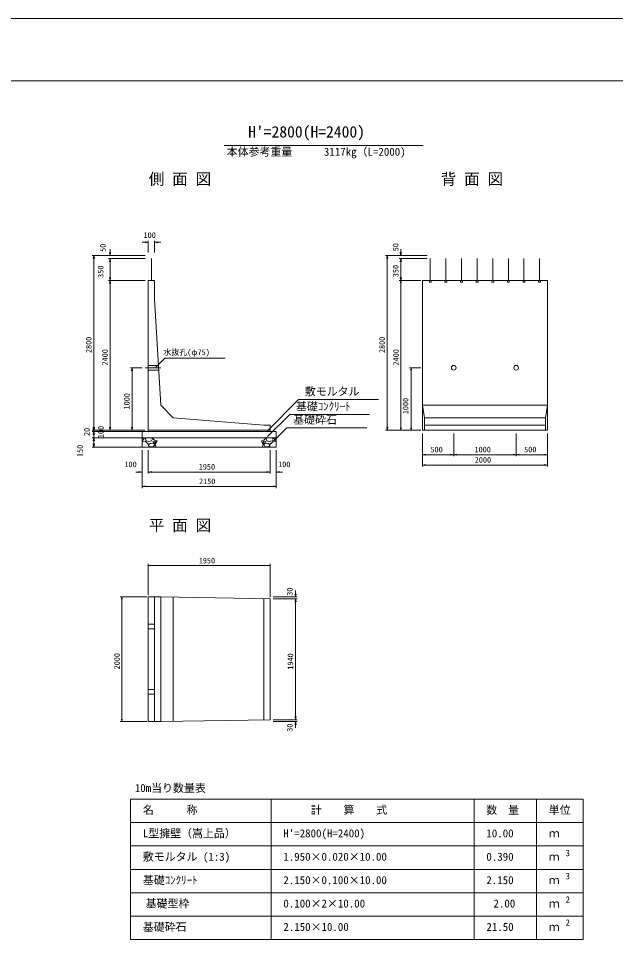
# Model space of a CAD drawing. Units: millimetres on the paper. Extents: x 0 to 841, y 0 to 594.
# Drawn here: x 215.8 to 407, y 298.8 to 594 of the extents above; entities that cross this region are included whole.
import ezdxf
from ezdxf.enums import TextEntityAlignment as Align

# ---------------------------------------------------------------- set-up
doc = ezdxf.new("R2010")
doc.units = ezdxf.units.MM
doc.linetypes.add('USER1', pattern=[24, 12, -12])
for name, color, linetype, lineweight in [('001', 4, 'USER1', 18), ('0_2', 7, 'Continuous', 9), ('D-MTR-FRAM（材料表図枠）', 2, 'Continuous', 18), ('D-STR-DIM（寸法）', 7, 'Continuous', 18), ('D-STR-HTXT（旗揚げ）', 7, 'Continuous', 18), ('D-STR-STR1（構造物）', 7, 'Continuous', 18), ('D-STR-STRn（構造物）', 7, 'Continuous', 18), ('D-STR（構造物外形線）', 1, 'Continuous', 18), ('D-TTL(外枠）', 2, 'Continuous', 18), ('DEFPOINTS_3', 8, 'Continuous', 18)]:
    doc.layers.add(name, color=color, linetype=linetype, lineweight=lineweight)
for name, color, linetype in [('D-MTR-TXT(文字列）', 7, 'Continuous'), ('D-MTR（材料表タイトル）', 7, 'Continuous'), ('D-STR-TXT（文字）', 7, 'Continuous'), ('D-TTL-TXT（文字）', 7, 'Continuous')]:
    doc.layers.add(name, color=color, linetype=linetype)
doc.styles.add('ＭＳ ゴシック', font='')
doc.styles.get('ＭＳ ゴシック').set_extended_font_data('MS Gothic')

msp = doc.modelspace()

# ---------------------------------------------------------------- linework, layer by layer
at = {"layer": '001'}
for p, q in [((347.695, 510.016), (347.695, 517.016)), ((352.695, 510.016), (352.695, 517.016)), ((357.695, 510.016), (357.695, 517.016)), ((362.695, 510.016), (362.695, 517.016)), ((367.695, 510.016), (367.695, 517.016)), ((372.695, 510.016), (372.695, 517.016)), ((377.695, 510.016), (377.695, 517.016)), ((382.695, 510.016), (382.695, 517.016))]:
    msp.add_line(p, q, dxfattribs=at)
at = {"layer": '0_2'}
for p, q in [((256.377, 522.431), (257.377, 522.264)), ((257.377, 522.264), (256.377, 522.097)), ((257.377, 522.264), (256.377, 522.264)), ((259.377, 522.264), (260.377, 522.431)), ((260.377, 522.097), (259.377, 522.264)), ((259.377, 522.264), (260.377, 522.264)), ((239.761, 517.016), (239.928, 518.016)), ((239.928, 518.016), (240.094, 517.016)), ((239.928, 518.016), (239.928, 517.016)), ((245.142, 518.016), (244.976, 519.016)), ((244.976, 516.016), (245.142, 517.016)), ((245.309, 519.016), (245.142, 518.016)), ((245.142, 518.016), (245.142, 519.016)), ((245.142, 517.016), (245.142, 516.016)), ((245.142, 517.016), (245.309, 516.016)), ((333.725, 517.016), (333.892, 518.016)), ((333.892, 518.016), (334.059, 517.016)), ((333.892, 518.016), (333.892, 517.016)), ((338.257, 518.016), (338.091, 519.016)), ((338.091, 516.016), (338.257, 517.016)), ((338.424, 519.016), (338.257, 518.016)), ((338.257, 518.016), (338.257, 519.016)), ((338.257, 517.016), (338.257, 516.016)), ((338.257, 517.016), (338.424, 516.016)), ((245.142, 510.016), (244.976, 511.016)), ((245.309, 511.016), (245.142, 510.016)), ((245.142, 510.016), (245.142, 511.016)), ((338.257, 510.016), (338.091, 511.016)), ((338.424, 511.016), (338.257, 510.016)), ((338.257, 510.016), (338.257, 511.016)), ((244.976, 509.016), (245.142, 510.016)), ((245.142, 510.016), (245.309, 509.016)), ((245.142, 510.016), (245.142, 509.016)), ((338.132, 509.266), (338.257, 510.016)), ((338.257, 510.016), (338.382, 509.266)), ((251.985, 481.016), (252.152, 482.016)), ((252.152, 482.016), (252.318, 481.016)), ((252.152, 482.016), (252.152, 481.016)), ((341.423, 481.266), (341.548, 482.016)), ((341.548, 482.016), (341.673, 481.266)), ((239.928, 462.016), (239.761, 463.016)), ((239.928, 461.616), (239.761, 462.616)), ((239.761, 460.616), (239.928, 461.616)), ((239.928, 461.616), (239.928, 463.016)), ((240.094, 463.016), (239.928, 462.016)), ((240.094, 462.616), (239.928, 461.616)), ((239.928, 461.616), (240.094, 460.616)), ((239.928, 461.616), (239.928, 460.616)), ((245.142, 462.016), (244.976, 463.016)), ((245.309, 463.016), (245.142, 462.016)), ((245.142, 462.016), (245.142, 463.016)), ((252.152, 462.016), (251.985, 463.016)), ((252.318, 463.016), (252.152, 462.016)), ((252.152, 462.016), (252.152, 463.016)), ((333.892, 462.016), (333.725, 463.016)), ((334.059, 463.016), (333.892, 462.016)), ((333.892, 462.016), (333.892, 463.016)), ((338.257, 462.016), (338.132, 462.766)), ((338.382, 462.766), (338.257, 462.016)), ((341.548, 462.016), (341.423, 462.766)), ((341.673, 462.766), (341.548, 462.016)), ((239.761, 458.616), (239.928, 459.616)), ((239.928, 456.616), (239.761, 457.616)), ((239.928, 459.616), (240.094, 458.616)), ((239.928, 459.616), (239.928, 458.616)), ((240.094, 457.616), (239.928, 456.616)), ((239.928, 456.616), (239.928, 457.616)), ((345.195, 454.161), (346.195, 454.328)), ((346.195, 453.994), (345.195, 454.161)), ((345.195, 454.161), (346.195, 454.161)), ((354.195, 454.328), (355.195, 454.161)), ((355.195, 454.161), (354.195, 453.994)), ((355.195, 454.161), (354.195, 454.161)), ((355.195, 454.161), (356.195, 454.328)), ((356.195, 453.994), (355.195, 454.161)), ((355.195, 454.161), (356.195, 454.161)), ((374.195, 454.328), (375.195, 454.161)), ((375.195, 454.161), (374.195, 453.994)), ((375.195, 454.161), (374.195, 454.161)), ((375.195, 454.161), (376.195, 454.328)), ((376.195, 453.994), (375.195, 454.161)), ((375.195, 454.161), (376.195, 454.161)), ((384.195, 454.328), (385.195, 454.161)), ((385.195, 454.161), (384.195, 453.994)), ((385.195, 454.161), (384.195, 454.161)), ((254.377, 448.78), (255.377, 448.613)), ((257.377, 448.613), (258.377, 448.78)), ((295.377, 448.78), (296.377, 448.613)), ((298.377, 448.613), (299.377, 448.78)), ((345.195, 450.84), (346.195, 451.007)), ((346.195, 450.674), (345.195, 450.84)), ((345.195, 450.84), (346.195, 450.84)), ((384.195, 451.007), (385.195, 450.84)), ((385.195, 450.84), (384.195, 450.674)), ((385.195, 450.84), (384.195, 450.84)), ((255.377, 448.613), (254.377, 448.447)), ((255.377, 448.613), (254.377, 448.613)), ((258.377, 448.447), (257.377, 448.613)), ((257.377, 448.613), (258.377, 448.613)), ((296.377, 448.613), (295.377, 448.447)), ((296.377, 448.613), (295.377, 448.613)), ((299.377, 448.447), (298.377, 448.613)), ((298.377, 448.613), (299.377, 448.613)), ((255.377, 443.987), (256.377, 444.153)), ((256.377, 443.82), (255.377, 443.987)), ((255.377, 443.987), (256.377, 443.987)), ((297.377, 444.153), (298.377, 443.987)), ((298.377, 443.987), (297.377, 443.82)), ((298.377, 443.987), (297.377, 443.987)), ((257.377, 418.671), (258.127, 418.796)), ((258.127, 418.546), (257.377, 418.671)), ((295.627, 418.796), (296.377, 418.671)), ((296.377, 418.671), (295.627, 418.546)), ((248.779, 407.871), (248.904, 408.621)), ((248.904, 408.621), (249.029, 407.871)), ((304.536, 408.621), (304.369, 409.621)), ((304.369, 407.021), (304.536, 408.021)), ((304.703, 409.621), (304.536, 408.621)), ((304.536, 408.621), (304.536, 409.621)), ((304.536, 408.021), (304.536, 407.021)), ((304.536, 408.021), (304.703, 407.021)), ((248.904, 368.621), (248.779, 369.371)), ((249.029, 369.371), (248.904, 368.621)), ((304.536, 369.221), (304.369, 370.221)), ((304.536, 369.221), (304.536, 370.221)), ((304.703, 370.221), (304.536, 369.221)), ((304.369, 367.621), (304.536, 368.621)), ((304.536, 368.621), (304.703, 367.621)), ((304.536, 368.621), (304.536, 367.621))]:
    msp.add_line(p, q, dxfattribs=at)
at = {"layer": '0_2', "lineweight": 18}
for p, q in [((338.257, 510.016), (338.257, 509.916)), ((341.548, 482.016), (341.548, 481.916)), ((338.257, 462.016), (338.257, 462.116)), ((341.548, 462.016), (341.548, 462.116)), ((257.377, 418.671), (257.477, 418.671)), ((296.377, 418.671), (296.277, 418.671)), ((248.904, 408.621), (248.904, 408.521)), ((248.904, 368.621), (248.904, 368.721))]:
    msp.add_line(p, q, dxfattribs=at)
at = {"layer": 'D-MTR-FRAM（材料表図枠）'}
for p, q in [((251.703, 343.764), (396.703, 343.764)), ((251.703, 298.764), (251.703, 343.764)), ((296.703, 298.764), (296.703, 343.764)), ((361.703, 298.764), (361.703, 343.764)), ((381.703, 298.764), (381.703, 343.764)), ((396.703, 298.764), (396.703, 343.764)), ((251.703, 336.264), (396.703, 336.264)), ((251.703, 328.764), (396.703, 328.764)), ((251.703, 321.264), (396.703, 321.264)), ((251.703, 313.764), (396.703, 313.764)), ((251.703, 306.264), (396.703, 306.264)), ((251.703, 298.764), (396.703, 298.764))]:
    msp.add_line(p, q, dxfattribs=at)
at = {"layer": 'D-STR-DIM（寸法）'}
for p, q in [((257.377, 519.016), (257.377, 522.764)), ((259.377, 519.016), (259.377, 522.764)), ((245.142, 519.016), (245.142, 520.016)), ((256.377, 522.264), (255.377, 522.264)), ((260.377, 522.264), (261.377, 522.264)), ((338.257, 519.016), (338.257, 520.016)), ((256.377, 518.016), (239.428, 518.016)), ((239.928, 463.016), (239.928, 517.016)), ((256.377, 518.016), (244.642, 518.016)), ((256.377, 517.016), (244.642, 517.016)), ((346.695, 518.016), (333.392, 518.016)), ((333.892, 517.016), (333.892, 463.016)), ((346.695, 518.016), (337.757, 518.016)), ((346.695, 517.016), (337.757, 517.016)), ((346.695, 517.016), (337.757, 517.016)), ((245.142, 511.016), (245.142, 516.016)), ((338.257, 516.016), (338.257, 515.016)), ((338.257, 511.016), (338.257, 516.016)), ((256.377, 510.016), (244.642, 510.016)), ((256.377, 510.016), (244.642, 510.016)), ((245.142, 509.016), (245.142, 463.016)), ((344.195, 510.016), (337.757, 510.016)), ((344.695, 510.016), (337.757, 510.016)), ((338.257, 509.916), (338.257, 462.116)), ((255.377, 482.016), (251.652, 482.016)), ((344.695, 482.016), (341.048, 482.016)), ((341.548, 462.116), (341.548, 481.916)), ((252.152, 463.016), (252.152, 481.016)), ((239.928, 462.616), (239.928, 464.016)), ((256.377, 462.016), (239.428, 462.016)), ((256.377, 462.016), (239.428, 462.016)), ((255.377, 461.616), (239.428, 461.616)), ((239.928, 460.616), (239.928, 459.616)), ((256.377, 462.016), (251.652, 462.016)), ((344.195, 462.016), (333.392, 462.016)), ((344.695, 462.016), (337.757, 462.016)), ((345.195, 461.016), (345.195, 450.34)), ((355.195, 461.016), (355.195, 453.661)), ((375.195, 461.016), (375.195, 453.661)), ((385.195, 461.016), (385.195, 450.34)), ((255.377, 459.616), (239.428, 459.616)), ((239.928, 458.616), (239.928, 457.616)), ((255.377, 456.616), (239.428, 456.616)), ((255.377, 455.616), (255.377, 443.487)), ((257.377, 455.616), (257.377, 448.113)), ((296.377, 455.616), (296.377, 448.113)), ((298.377, 455.616), (298.377, 443.487)), ((346.195, 454.161), (354.195, 454.161)), ((356.195, 454.161), (374.195, 454.161)), ((376.195, 454.161), (384.195, 454.161)), ((346.195, 450.84), (384.195, 450.84)), ((254.377, 448.613), (253.377, 448.613)), ((258.377, 448.613), (295.377, 448.613)), ((299.377, 448.613), (300.377, 448.613)), ((297.377, 443.987), (256.377, 443.987)), ((304.536, 409.621), (304.536, 410.621)), ((256.877, 408.621), (248.404, 408.621)), ((248.904, 368.721), (248.904, 408.521)), ((297.375, 408.621), (305.036, 408.621)), ((297.376, 408.021), (305.036, 408.021)), ((304.536, 407.021), (304.536, 370.221)), ((297.377, 369.221), (305.036, 369.221)), ((256.877, 368.621), (248.404, 368.621)), ((297.379, 368.621), (305.036, 368.621)), ((304.536, 367.621), (304.536, 366.621))]:
    msp.add_line(p, q, dxfattribs=at)
at = {"layer": 'D-STR-HTXT（旗揚げ）'}
for p, q in [((281.662, 553.281), (345.446, 553.281)), ((259.788, 482.183), (262.691, 485.113)), ((281.989, 485.113), (262.691, 485.113)), ((295.599, 461.869), (305.516, 471.882)), ((331.114, 471.882), (305.516, 471.882)), ((295.599, 459.964), (302.659, 467.092)), ((328.257, 467.092), (302.659, 467.092)), ((296.74, 457.738), (301.771, 462.818)), ((327.369, 462.818), (301.771, 462.818)), ((257.377, 409.121), (257.377, 419.171)), ((296.277, 418.671), (257.477, 418.671)), ((296.377, 408.521), (296.377, 419.171))]:
    msp.add_line(p, q, dxfattribs=at)
at = {"layer": 'D-STR-STR1（構造物）', "color": 4}
msp.add_line((258.377, 510.016), (258.377, 517.016), dxfattribs=at)
at = {"layer": 'D-STR-STRn（構造物）'}
for p, q in [((256.377, 482.016), (261.394, 482.016)), ((257.377, 482.766), (260.627, 482.766)), ((257.377, 481.266), (260.716, 481.266)), ((255.377, 456.616), (255.377, 461.616)), ((255.377, 461.616), (298.377, 461.616)), ((257.377, 462.016), (257.377, 461.616)), ((296.377, 462.016), (296.377, 461.616)), ((298.377, 456.616), (298.377, 461.616)), ((255.377, 459.616), (298.377, 459.616)), ((255.377, 458.724), (255.526, 458.711)), ((255.377, 458.422), (256.32, 458.501)), ((255.522, 458.719), (256.072, 459.319)), ((256.072, 459.307), (255.956, 459.616)), ((256.319, 458.507), (257.469, 457.457)), ((256.564, 459.616), (256.421, 459.306)), ((256.671, 458.606), (256.421, 459.306)), ((257.518, 458.353), (256.668, 458.603)), ((257.514, 457.399), (257.914, 457.749)), ((258.376, 458.603), (257.526, 458.353)), ((257.916, 457.76), (258.916, 457.91)), ((258.674, 459.308), (258.374, 458.608)), ((258.62, 459.307), (258.488, 459.616)), ((258.67, 458.307), (259.27, 458.507)), ((259.425, 457.858), (258.675, 458.308)), ((258.92, 459.304), (259.37, 458.804)), ((258.921, 459.306), (258.971, 459.556)), ((258.922, 457.907), (259.422, 457.407)), ((258.974, 459.559), (259.2, 459.616)), ((259.273, 458.503), (259.623, 458.353)), ((259.376, 458.811), (260.157, 458.743)), ((259.623, 458.357), (259.423, 457.857)), ((259.565, 457.509), (260.115, 458.409)), ((260.12, 458.401), (260.157, 458.404)), ((294.379, 458.811), (293.598, 458.743)), ((293.635, 458.401), (293.598, 458.404)), ((294.189, 457.509), (293.639, 458.409)), ((294.482, 458.503), (294.132, 458.353)), ((294.132, 458.357), (294.332, 457.857)), ((294.33, 457.858), (295.08, 458.308)), ((294.833, 457.907), (294.333, 457.407)), ((294.835, 459.304), (294.385, 458.804)), ((295.084, 458.307), (294.484, 458.507)), ((294.781, 459.559), (294.555, 459.616)), ((294.834, 459.306), (294.784, 459.556)), ((295.839, 457.76), (294.839, 457.91)), ((295.081, 459.308), (295.381, 458.608)), ((295.135, 459.307), (295.267, 459.616)), ((295.379, 458.603), (296.229, 458.353)), ((296.241, 457.399), (295.841, 457.749)), ((296.237, 458.353), (297.087, 458.603)), ((297.436, 458.507), (296.286, 457.457)), ((297.083, 458.606), (297.333, 459.306)), ((297.191, 459.616), (297.334, 459.306)), ((298.377, 458.422), (297.435, 458.501)), ((298.232, 458.719), (297.682, 459.319)), ((297.683, 459.307), (297.798, 459.616)), ((298.377, 458.724), (298.229, 458.711)), ((255.377, 456.616), (298.377, 456.616)), ((257.472, 457.457), (257.512, 456.616)), ((257.522, 457.107), (257.522, 457.407)), ((257.774, 456.656), (257.524, 457.106)), ((259.02, 456.805), (257.77, 456.655)), ((259.423, 457.408), (259.023, 456.808)), ((259.856, 456.616), (259.571, 457.508)), ((293.898, 456.616), (294.184, 457.508)), ((294.332, 457.408), (294.732, 456.808)), ((294.735, 456.805), (295.985, 456.655)), ((295.981, 456.656), (296.231, 457.106)), ((296.233, 457.107), (296.233, 457.407)), ((296.283, 457.457), (296.243, 456.616))]:
    msp.add_line(p, q, dxfattribs=at)
at = {"layer": 'D-STR（構造物外形線）'}
for p, q in [((257.377, 510.016), (259.377, 510.016)), ((257.377, 462.016), (257.377, 510.016)), ((259.377, 504.016), (259.377, 510.016)), ((345.195, 462.016), (345.195, 510.016)), ((345.195, 510.016), (385.195, 510.016)), ((347.395, 509.416), (347.395, 510.016)), ((347.395, 509.416), (347.995, 509.416)), ((347.995, 509.416), (347.995, 510.016)), ((352.395, 509.416), (352.395, 510.016)), ((352.395, 509.416), (352.995, 509.416)), ((352.995, 509.416), (352.995, 510.016)), ((357.395, 509.416), (357.395, 510.016)), ((357.395, 509.416), (357.995, 509.416)), ((357.995, 509.416), (357.995, 510.016)), ((362.395, 509.416), (362.395, 510.016)), ((362.395, 509.416), (362.995, 509.416)), ((362.995, 509.416), (362.995, 510.016)), ((367.395, 509.416), (367.395, 510.016)), ((367.395, 509.416), (367.995, 509.416)), ((367.995, 509.416), (367.995, 510.016)), ((372.395, 509.416), (372.395, 510.016)), ((372.395, 509.416), (372.995, 509.416)), ((372.995, 509.416), (372.995, 510.016)), ((377.395, 509.416), (377.395, 510.016)), ((377.395, 509.416), (377.995, 509.416)), ((377.995, 509.416), (377.995, 510.016)), ((382.395, 509.416), (382.395, 510.016)), ((382.395, 509.416), (382.995, 509.416)), ((382.995, 509.416), (382.995, 510.016)), ((385.195, 462.016), (385.195, 510.016)), ((259.377, 504.016), (261.377, 470.016)), ((261.377, 470.016), (265.377, 466.016)), ((345.195, 470.016), (385.195, 470.016)), ((345.195, 470.016), (345.795, 466.016)), ((384.595, 466.016), (385.195, 470.016)), ((265.377, 466.016), (294.377, 463.616)), ((294.377, 463.616), (296.377, 463.616)), ((296.377, 462.016), (296.377, 463.616)), ((345.795, 466.016), (384.595, 466.016)), ((345.795, 462.016), (345.795, 466.016)), ((345.795, 463.616), (384.595, 463.616)), ((384.595, 462.016), (384.595, 466.016)), ((257.377, 462.016), (296.377, 462.016)), ((345.195, 462.016), (385.195, 462.016)), ((257.377, 368.621), (257.377, 408.621)), ((257.377, 408.621), (261.377, 408.621)), ((259.377, 368.621), (259.377, 408.621)), ((261.377, 408.621), (296.377, 408.021)), ((261.377, 368.621), (261.377, 408.621)), ((265.377, 368.69), (265.377, 408.553)), ((294.377, 369.187), (294.377, 408.056)), ((296.377, 369.221), (296.377, 408.021)), ((259.377, 399.871), (257.377, 399.871)), ((259.377, 398.371), (257.377, 398.371)), ((259.377, 378.871), (257.377, 378.871)), ((259.377, 377.371), (257.377, 377.371)), ((261.377, 368.621), (296.377, 369.221)), ((257.377, 368.621), (261.377, 368.621))]:
    msp.add_line(p, q, dxfattribs=at)
at = {"layer": 'D-STR（構造物外形線）', "color": 7}
for centre in [(355.195, 482.016), (375.195, 482.016)]:
    msp.add_circle(centre, 0.75, dxfattribs=at)
at = {"layer": 'D-TTL(外枠）'}
msp.add_line((23, 574), (818, 574), dxfattribs=at)
at = {"layer": 'DEFPOINTS_3'}
msp.add_line((0, 594), (841, 594), dxfattribs=at)

# ---------------------------------------------------------------- texts
at = {"layer": 'D-MTR-TXT(文字列）', "style": 'ＭＳ ゴシック'}
for s, height, p in [('本体参考重量', 2.566, (282.493, 549.214)), ('3117kg（L=2000)', 2.566, (313.613, 549.214)), ('名\u3000\u3000\u3000称', 2.566, (255.625, 338.264)), ('計\u3000\u3000算\u3000\u3000式', 2.566, (309.403, 338.264)), ('数\u3000量', 2.566, (365.625, 338.264)), ('単位', 2.566, (385.625, 338.264)), ('L型擁壁（嵩上品）', 2.566, (255.625, 330.764)), ("H'=2800(H=2400)", 2.566, (300.625, 330.764)), ('10.00', 2.566, (365.652, 330.764)), ('ｍ', 2.566, (385.625, 330.764)), ('敷モルタル (1:3)', 2.566, (255.625, 323.264)), ('1.950×0.020×10.00', 2.566, (300.625, 323.264)), ('0.390', 2.566, (365.652, 323.264)), ('ｍ', 2.566, (385.625, 323.264)), ('3', 2.053, (391.027, 324.864)), ('基礎ｺﾝｸﾘｰﾄ', 2.566, (255.625, 315.764)), ('2.150×0.100×10.00', 2.566, (300.625, 315.764)), ('2.150', 2.566, (365.652, 315.764)), ('3', 2.053, (391.027, 317.464)), ('ｍ', 2.566, (385.625, 315.764)), ('基礎型枠', 2.566, (256.525, 308.264)), ('0.100×2×10.00', 2.566, (300.625, 308.264)), ('2.00', 2.566, (367.926, 308.264)), ('ｍ', 2.566, (385.625, 308.264)), ('2', 2.053, (391.027, 309.964)), ('基礎砕石', 2.566, (255.625, 300.764)), ('2', 2.053, (391.027, 302.564)), ('2.150×10.00', 2.566, (300.625, 300.764)), ('21.50', 2.566, (365.652, 300.764)), ('ｍ', 2.566, (385.625, 300.764))]:
    msp.add_text(s, height=height, dxfattribs=at).set_placement(p, align=Align.BOTTOM_LEFT)
at = {"layer": 'D-MTR（材料表タイトル）', "style": 'ＭＳ ゴシック'}
msp.add_text('10m当り数量表', height=2.566, dxfattribs=at).set_placement((253.045, 345.289), align=Align.BOTTOM_LEFT)
at = {"layer": 'D-STR-DIM（寸法）', "style": 'ＭＳ ゴシック'}
for s, p in [('100', (255.846, 523.064)), ('500', (347.752, 454.361)), ('1000', (361.851, 454.361)), ('500', (377.752, 454.361)), ('100', (249.734, 449.626)), ('100', (298.958, 449.626)), ('2000', (361.933, 451.04)), ('1950', (273.533, 448.813)), ('2150', (273.616, 444.187))]:
    msp.add_text(s, height=1.833, dxfattribs=at).set_placement(p, align=Align.BOTTOM_LEFT)
for s, p in [('50', (244.285, 519.175)), ('50', (338.044, 519.381)), ('350', (243.558, 510.856)), ('350', (338.057, 511.073)), ('2800', (239.728, 486.754)), ('2800', (333.692, 486.754)), ('2400', (244.942, 482.754)), ('2400', (338.157, 482.754)), ('1000', (251.952, 468.672)), ('1000', (341.227, 467.142)), ('20', (239.128, 460.179)), ('100', (243.63, 459.484)), ('150', (236.928, 453.434)), ('30', (304.121, 408.955)), ('2000', (248.804, 385.36)), ('1940', (304.336, 385.277)), ('30', (304.121, 365.372))]:
    msp.add_text(s, height=1.833, rotation=90, dxfattribs=at).set_placement(p, align=Align.BOTTOM_LEFT)
at = {"layer": 'D-STR-HTXT（旗揚げ）', "style": 'ＭＳ ゴシック'}
msp.add_text('1950', height=1.833, dxfattribs=at).set_placement((273.533, 418.771), align=Align.BOTTOM_LEFT)
at = {"layer": 'D-STR-TXT（文字）', "style": 'ＭＳ ゴシック'}
for s, height, p in [('側 面 図', 3.666, (257.515, 539.617)), ('背 面 図', 3.666, (351.041, 539.617)), ('水抜孔(φ75)', 1.833, (262.15, 485.548)), ('敷モルタル', 2.566, (307.516, 472.382)), ('基礎ｺﾝｸﾘｰﾄ', 2.566, (304.659, 467.592)), ('基礎砕石', 2.566, (303.771, 463.318)), ('平 面 図', 3.666, (257.521, 428.625))]:
    msp.add_text(s, height=height, dxfattribs=at).set_placement(p, align=Align.BOTTOM_LEFT)
at = {"layer": 'D-TTL-TXT（文字）', "style": 'ＭＳ ゴシック'}
msp.add_text("H'=2800(H=2400)", height=3.666, dxfattribs=at).set_placement((289.361, 554.73), align=Align.BOTTOM_LEFT)

doc.saveas('drawing.dxf')
